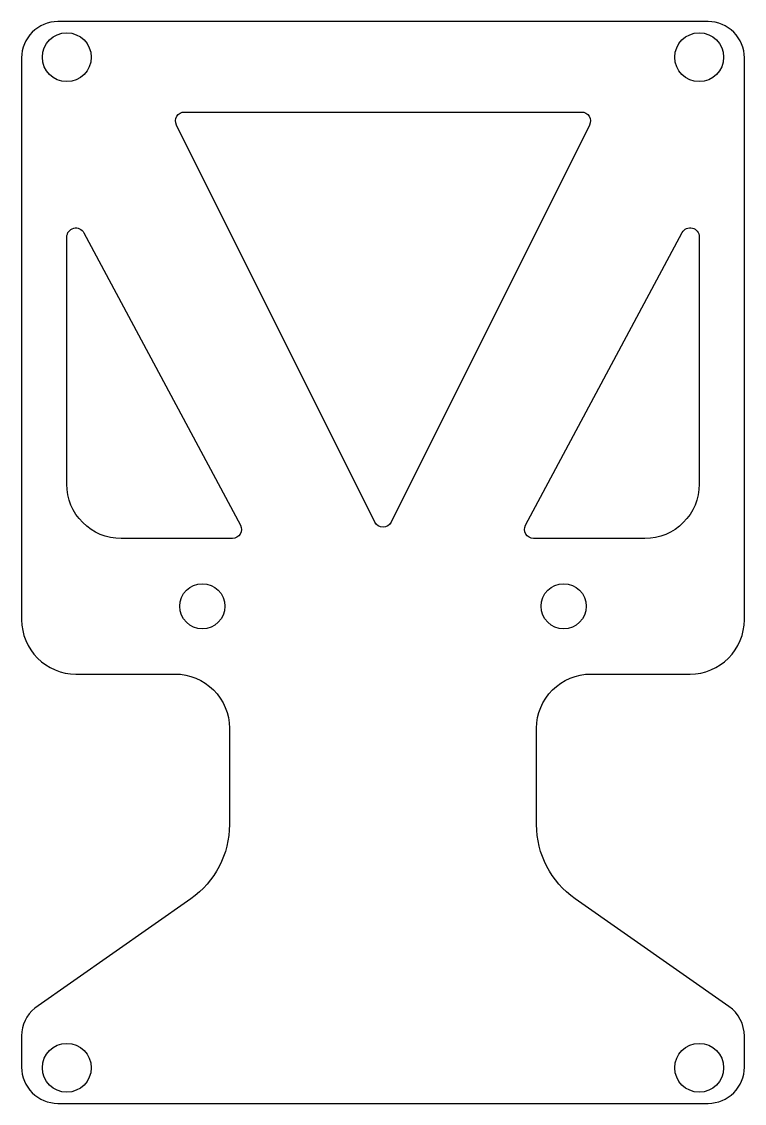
# Model space of a CAD drawing. Header units: inches. Extents: x 0 to 4, y 0 to 5.98.
import ezdxf

# ---------------------------------------------------------------- set-up
doc = ezdxf.new("R2010")
doc.units = ezdxf.units.IN
doc.layers.get('0').update_dxf_attribs({"linetype": 'CONTINUOUS'})

msp = doc.modelspace()

# ---------------------------------------------------------------- linework, layer by layer
for points in [[(0.2, 5.9843, 0.414214), (0, 5.7843), (0, 2.675, 0.414214), (0.3, 2.375), (0.85, 2.375, -0.414214), (1.15, 2.075), (1.15, 1.5419, -0.244698), (0.9368, 1.1323), (0.0729, 0.5274, 0.224101), (0, 0.373), (0, 0.2, 0.414214), (0.2, 0), (3.8, 0, 0.414214), (4, 0.2), (4, 0.3722, 0.244698), (3.9147, 0.5361), (3.0632, 1.1323, -0.244698), (2.85, 1.5419), (2.85, 2.075, -0.414214), (3.15, 2.375), (3.7, 2.375, 0.414214), (4, 2.675), (4, 5.7843, 0.414214), (3.8, 5.9843)], [(0.9017, 5.4843), (3.0983, 5.4843, -0.557494), (3.1431, 5.4119), (2.0447, 3.2145, -0.618125), (1.9553, 3.2145), (0.8569, 5.4119, -0.557494)], [(0.2504, 3.425), (0.2504, 4.7929, -0.78014), (0.3444, 4.8165), (1.2106, 3.1986, -0.566713), (1.1665, 3.125), (0.5504, 3.125, -0.414214)], [(3.75, 4.7936), (3.75, 3.425, -0.414214), (3.45, 3.125), (2.8335, 3.125, -0.566713), (2.7894, 3.1986), (3.6559, 4.8172, -0.78014)]]:
    msp.add_lwpolyline(points, format="xyb", close=True)
for centre, radius in [((0.25, 5.7874), 0.135), ((3.75, 5.7874), 0.135), ((1, 2.75), 0.125), ((3, 2.75), 0.125), ((0.25, 0.1969), 0.135), ((3.75, 0.1969), 0.135)]:
    msp.add_circle(centre, radius)

doc.saveas('drawing.dxf')
